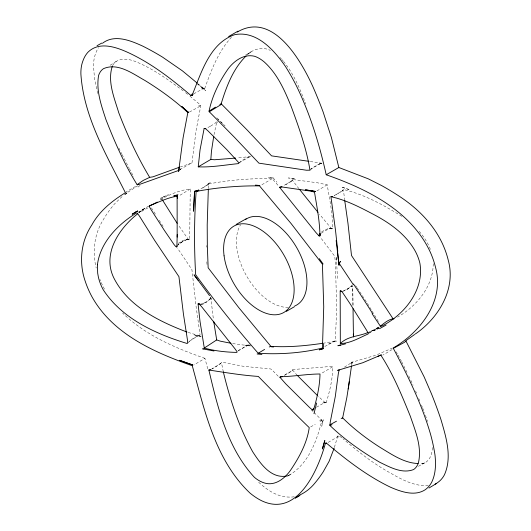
<?xml version="1.0" encoding="UTF-8"?>
<svg xmlns="http://www.w3.org/2000/svg" width="531" height="531" viewBox="0 0 531 531"><rect width="100%" height="100%" fill="white"/><g stroke="black" fill="none" stroke-linecap="round" stroke-linejoin="round"><path stroke-width="0.4" stroke-dasharray="2.65 1.99" d="M210.741 296.975L213.435 319.635M433.223 263.675C433.223 286.428 416.483 306.301 397.54 317.126M324.819 346.464L335.267 340.809L336.229 320.153L336.495 299.537L335.353 262.487L334.756 256.274L319.323 235.93M208.391 188.425L208.756 183.932C229.365 179.976 251.136 178.257 272.151 178.655L279.021 186.454M178.15 243.49L181.336 241.286L186.228 239.176L189.673 239.8L190.251 189.009C179.538 190.078 168.46 195.016 159.048 200.433M314.093 412.487L321.886 420.313C316.901 441.168 307.781 465.428 287.742 475.935L290.61 474.422L287.178 476.294M351.615 365.175L352.411 361.352L351.834 363.649M189.945 96.151L198.972 103.718L200.771 105.835L196.125 130.367L192.003 162.685L179.903 169.562L180.387 169.236M214.026 134.628L216.894 121.134M321.54 232.04L324.049 230.295L329.054 228.264L332.638 228.781C332.784 214.073 329.625 199.331 327.196 184.834L317.319 182.757L292.873 179.538L291.273 181.436L284.052 185.757M211.112 299.484L211.431 298.176M334.404 447.401L337.258 437.683L338.055 435.832L339.017 435.732L337.928 437.391M392.601 347.991L375.756 355.266L352.71 362.042L350.294 363.828L352.186 361.784M326.26 402.604L323.83 402.943L326.26 402.604C329.718 391.082 332.837 378.942 332.565 366.855L329.034 366.602L293.032 369.543L291.678 370.91L283.587 375.536M200.957 304.489L205.119 302.789L209.612 299.637L210.462 297.639M209.612 299.637L210.94 297.4M204.78 88.398L202.444 88.863L204.78 88.398C211.272 70.271 218.115 51.726 231.403 37.303M137.927 185.704L127.155 192.693M352.206 284.901L351.456 286.255L346.876 289.561L342.82 291.406M216.847 122.946L217.557 121.679M177.268 246.338L178.416 244.379L183.009 241.174L187.735 239.076L189.673 239.8M162.134 198.342L160.973 199.689M291.273 181.436L292.481 179.737L291.539 181.018L283.614 185.691M112.705 65.393C117.477 56.85 128.993 58.649 136.507 61.981C153.698 69.063 168.871 80.254 183.733 91.266M284.271 375.55L291.506 371.328L292.74 369.788M187.708 343.145C190.888 339.508 195.468 336.634 200.094 335.247L196.092 306.44L191.91 269.615L177.48 248.123M216.376 121.778L215.34 123.073L210.674 126.112L211.391 125.741L206.605 128.163M207.933 183.434L211.902 182.292M401.861 216.356C383.774 205.085 364.047 194.333 343.384 189.481L342.103 191.041L342.608 190.722L334.019 195.74M211.55 369.164L215.619 366.928L222.257 362.195L243.41 366.317L270.445 368.926L271.421 369.297L278.596 376.632M238.89 163.097C242.196 159.877 246.703 157.753 250.997 156.127M309.971 170.172C313.257 166.933 317.664 164.637 321.952 163.044M338.055 435.832L336.448 437.531L327.8 442.622M125.396 192.707L126.723 191.492L136.089 186.122M368.328 333.441L378.882 326.797M122.084 196.556L114.756 203.678L111.125 208.086A288.167 166.376 60 0 0 101.6 222.602C94.02 236.401 92.361 252.829 96.211 268.022M202.782 188.034L208.756 183.932M247.34 54.832C253.068 48.945 262.945 46.462 270.398 50.432M207.349 185.173L209.081 183.699L200.479 189.202M179.597 169.834L180.719 168.891L179.737 169.668M138.053 187.071L140.045 185.445L139.175 185.976M138.724 212.885L144.724 208.358L149.012 205.842M311.285 168.765L310.841 169.11L320.173 163.727L322.237 163.063L319.463 163.9L321.806 163.209L309.009 161.338M190.251 189.009L178.927 195.886M116.309 61.357L110.103 65.273M220.126 363.981L220.577 363.649L212.015 368.813M249.762 52.708L248.136 53.89L251.103 51.839L244.393 55.748M141.193 210.873L139.547 212.061L144.724 208.358M272.151 178.655L261.119 185.213M346.876 289.561L352.066 285.831L347.526 288.964L343.431 290.908M336.754 341.008L332.572 342.269M207.714 368.753L204.926 358.325L193.808 365.023M188.956 341.539L197.598 336.057L200.094 335.247M332.565 366.855L321.341 373.472M210.163 299.126L205.696 302.152L200.811 304.256M182.345 241.758L177.799 244.798L182.345 241.758L187.118 239.547L189.189 239.926L186.228 239.176M321.222 233.248L325.091 230.713L329.963 228.582L332.167 228.934L329.054 228.264M316.469 407.231L324.507 402.657M327.196 184.834L316.622 191.1M342.608 190.722L334.178 195.707M238.233 350.586L247.479 345.223L249.749 344.692M142.779 209.745L145.501 208.019L138.047 212.294M320.007 421.514L321.886 420.313M392.031 349.624L382.798 355.139M237.994 350.991L247.227 345.635L246.603 345.893L249.477 344.938M147.817 207.913L139.122 212.845M418.408 466.351L424.415 462.866L422.039 464.021C429.426 462.109 432.646 454.018 432.3 447.002M193.689 93.887L203.121 88.617L205.842 90.761L197.738 84.057M369.211 333.09L378.49 327.614L376.333 328.755M239.362 162.599L248.84 157.289L251.282 156.426M310.675 426.911L315.268 424.289M344.427 367.147L351.98 362.394M189.461 112.061L200.771 105.835M378.543 327.72L370.618 331.45L379.917 326.977M328.523 344.115L335.267 340.809M319.669 420.671L321.594 419.702M379.081 328.264L374.156 330.654L379.34 328.178M369.131 332.008L372.662 330.501M201.74 304.621L206.771 302.624M198.494 105.994L200.545 105.211M191.406 163.209L180.427 166.893M286.328 476.134L289.501 475.199M199.663 335.419L197.12 335.101L187.675 332.267M334.61 341.287L324.056 343.086M250.625 156.526L237.244 157.939M201.627 88.73L204.302 88.485M423.857 463.244L419.523 463.55M294.201 496.817C287.57 497.72 280.707 496.478 274.68 493.598A57.156 33.002 60 0 1 262.699 485.765A46.536 26.869 60 0 1 257.508 481.099M249.139 345.15L243.231 345.024L232.578 343.564M322.994 402.777L325.755 402.697M428.344 485.732C414.618 486.396 401.987 479.765 390.477 473.055C373.22 463.656 357.834 451.377 342.92 438.686M250.513 345.867L245.315 345.674L250.612 345.893M273.173 177.931L268.513 177.586L273.173 177.931L276.97 182.219M201.136 336.754L193.596 334.696L201.11 336.72M330.547 228.111L332.638 228.781M204.926 358.325C175.356 348.11 145.394 335.247 122.621 313.051M203.804 88.458L197.91 83.692M339.674 436.216L342.289 438.168M185.584 92.706L188.671 95.109M197.12 83.54L203.141 88.637M325.231 402.69L318.155 396.212M311.173 409.733L313.509 411.937M220.093 121.168L225.104 125.96M216.781 117.836L218.553 119.561M220.909 121.858L222.681 123.577M217.863 118.964L218.978 120.099M297.32 375.45L292.541 370.047M279.93 57.421L281.51 59.12M282.034 59.691L283.089 60.826M331.636 228.901L319.496 214.199M188.658 239.859L178.038 224.653M419.244 231.403C424.256 237.165 428.431 243.722 430.946 250.957M298.999 188.77L292.209 179.969M283.554 61.41C293.683 73.869 300.115 88.876 305.584 103.844M355.624 285.705L356.786 287.337M151.461 207.913L156.227 215.433M357.177 287.875L367.664 303.832L379.214 322.848M159.214 220.246L163.508 227.022M396.126 351.88L397.281 353.832M398.044 355.126L401.336 361.093M129.345 168.539L133.766 176.896M122.024 154.528L128.98 167.842M401.708 361.757L407.662 373.724M408.724 375.921L410.503 379.585M118.844 148.03L121.659 153.831M410.828 380.289L413.105 385.207M415.6 391.002L416.536 393.186M421.501 405.213L422.41 407.416M418.733 398.515L419.676 400.799M422.716 408.153L424.641 413.151M425.464 415.295L427.488 421.501M97.658 93.483L94.491 78.449L93.575 66.68A46.536 26.869 60 0 1 95.434 54.069A57.156 33.002 60 0 1 98.507 47.657M223.332 371.939L221.407 362.494M344.719 200.526L343.384 189.481M206.831 261.843L207.097 265.785M337.45 278.43L336.382 256.466L336.641 261.989M206.373 245.548L206.42 247.18M352.982 305.511L352.723 285.857M352.982 304.993L352.743 285.937M288.306 307.396A49.868 28.793 60 0 1 246.756 276.286A49.868 28.793 60 0 1 240.589 224.739M104.461 289.13A57.514 33.207 60 0 1 99.874 279.313M322.808 421.242L321.766 426.307L323.412 418.853L322.808 421.242M162.493 197.26L160.289 198.322L168.367 194.791L162.493 197.26M294.725 178.728L288.413 177.971L294.725 178.728M348.986 189.554L341.274 186.919L348.986 189.554"/><path stroke-width="0.8" d="M177.208 234.576L176.889 246.995L175.768 246.59L174.002 244.492L164.457 230.507L151.056 209.659L149.131 206.267L149.45 205.696C158.577 202.397 167.696 197.393 177.354 196.238L177.115 195.235L177.175 237.131M336.163 240.477L339.05 265.347L338.997 263.283L340.577 261.371L338.997 263.283M198.07 303.911L200.008 321.368L204.282 348.044C214.624 350.938 225.814 352.179 236.627 352.405L237.231 351.947L234.881 348.661L201.694 306.785L199.052 303.805L198.07 303.911L200.267 304.774M208.331 189.175L207.203 224.905L207.329 245.747L208.145 267.777L238.738 307.582L270.85 346.331C288.22 347.48 305.982 345.767 323.24 343.218M196.145 191.465C194.147 219.144 194.041 247.068 195.68 274.719C215.181 301.86 236.156 328.085 258.199 353.254C279.505 354.635 301.708 353.069 322.443 348.07L323.731 306.805L322.423 264.232L291.18 223.651L259.5 185.877C238.492 185.658 216.741 187.489 196.145 191.465L198.043 190.735M340.185 290.948L340.331 343.537C350.015 343.517 359.268 337.842 368.043 334.026L368.328 333.441L366.602 330.289L350.42 304.27L342.243 291.997L341.194 290.895L340.185 290.948L342.143 291.711M323.213 348.655L319.284 349.816L323.213 348.655L323.691 343.842M179.325 167.199L178.602 171.34L183.102 137.741L187.934 111.995L188.306 112.373L181.675 106.426L188.306 112.373M349.371 381.278L346.849 397.48L342.608 418.143M351.502 365.939L348.21 388.977M380.309 355.445L381.218 355.73C393.378 374.574 401.907 395.495 410.317 416.218C415.361 430.986 422.145 446.949 418.421 462.793A30.891 17.835 60 0 1 413.622 469.55C402.113 474.03 390.099 467.253 379.851 462.309C361.983 451.841 344.878 439.914 329.957 425.49L330.255 422.026L335.3 396.465L338.42 372.935L339.243 369.875L337.636 370.399L362.739 362.753L381.351 354.854L378.026 356.334M213.754 136.201L211.457 151.216L210.84 159.413L214.451 159.758L235.625 158.085M319.914 235.684C319.828 221.128 316.795 206.559 314.511 192.182L311.285 191.22L281.364 186.885L279.565 187.277L316.104 232.757L318.919 235.797L319.914 235.684L320.532 234.45M209.041 111.178C212.274 95.772 219.296 81.449 228.297 68.618C234.417 60.673 244.001 53.704 254.495 56.253A30.891 17.835 60 0 1 264.04 61.782C277.374 73.65 284.689 90.529 291.28 106.724C298.913 127.394 306.427 148.368 309.971 170.172L306.48 170.239L258.909 163.163L234.848 137.702L209.307 111.782L209.041 111.178L215.42 107.156M313.994 413.709L316.635 402.989M309.009 161.338L271.56 155.862L247.546 130.394L221.168 103.764C226.405 86.593 233.082 68.751 246.132 55.934M204.123 128.509L200.041 149.915L198.242 166.847C211.438 167.444 225.157 164.935 238.432 163.614L238.89 163.097L238.007 161.802L226.843 149.656L207.654 130.566L205.139 128.422L204.123 128.509L205.922 128.509M334.178 448.144L329.087 461.353L323.226 471.793A289.408 167.092 60 0 1 312.925 485.374C309.155 489.456 304.602 492.808 299.544 495.118M318.919 235.797L319.662 233.355M178.828 170.916L179.033 170.305L140.383 184.124L137.111 184.649C124.347 164.159 114.656 141.916 105.888 119.468C101.302 105.33 95.872 90.343 98.653 75.309A30.878 17.828 60 0 1 103.525 68.645C117.882 62.373 132.763 73.709 144.837 80.42C160.11 89.825 174.838 100.412 187.928 112.652L187.934 111.995M193.125 94.438L191.996 95.54L191.014 95.6C172.203 79.517 152.516 64.145 130.042 53.439C117.464 47.498 99.782 40.728 88.113 52.071A57.182 33.015 60 0 0 82.75 61.39A46.562 26.882 60 0 0 80.891 74.001C83.659 116.866 106.545 155.198 125.396 192.707C112.134 200.884 99.403 211.026 91.75 225.098C80.798 241.459 78.78 262.613 85.172 281.078A57.54 33.221 60 0 0 91.783 296.451C112.38 333.74 153.897 352.378 192.268 365.706C204.462 410.264 215.168 460.092 250.015 493.087A57.182 33.015 60 0 0 262.002 500.925C297.612 517.506 318.142 469.809 325.437 443.219L326.399 443.113C346.331 459.859 367.04 475.962 390.643 487.279C401.071 491.746 414.545 496.558 425.046 489.841A57.295 33.081 60 0 0 431.73 482.181C435.805 473.771 436.017 463.994 434.969 454.868A134.064 77.4 60 0 0 430.634 434.577C421.906 404.356 408 376.054 393.332 348.363L404.649 342.236L406.242 340.457L414.625 334.497M393.332 348.363L393.597 347.759C420.618 331.895 444.593 300.672 435.639 267.777A57.54 33.221 60 0 0 430.362 252.291C411.24 210.814 367.173 189.063 326.22 174.772C319.416 144.319 310.257 114.304 296.577 86.175A134.071 77.407 60 0 0 285.459 66.461C274.188 50.193 256.805 30.526 234.821 34.641C209.526 43.124 201.076 73.431 191.996 95.54M112.386 66.063C107.156 81.429 114.331 97.85 118.718 112.612C127.301 134.96 137.323 156.831 149.676 177.361L152.968 176.823L179.69 167.132M319.463 235.824L320.578 233.673M312.553 410.065L313.569 409.978C316.921 398.323 319.808 386.163 320.001 373.997C307.031 374.03 293.57 376.492 280.388 376.738L279.903 377.236L285.771 383.873L309.619 407.556L312.553 410.065L313.642 408.213M176.411 246.902L177.108 245.846M191.014 95.6L192.189 93.994M372.105 313.708L380.342 326.147C384.318 323.18 388.851 318.899 394.035 318.819M137.111 184.649L143.357 180.354L149.676 177.361M102.456 43.29C114.464 33.924 130.606 40.562 142.739 46.124A289.408 167.092 60 0 1 162.539 57.129L182.352 70.809L197.293 83.168M137.536 213.893C118.917 228.688 101.932 254.037 113.919 278.111C128.163 306.241 158.736 321.308 186.958 332.034M124.885 194.631L126.75 193.078L126.079 193.49M340.331 343.537C348.157 335.751 359.022 336.608 368.421 332.306M221.42 104.381L209.307 111.782M415.282 334.019C438.46 318.235 456.189 289.116 448.31 260.455A57.507 33.201 60 0 0 443.033 244.97C434.278 225.403 418.926 209.533 401.33 197.612A288.141 166.362 60 0 0 381.563 185.538L368.268 178.834L338.844 167.504L331.444 137.655L323.14 112.021A291.074 168.055 60 0 0 312.859 86.58C300.825 60.122 272.761 10.992 237.218 32.072M204.282 348.044L216.701 339.933L220.192 341.128L230.965 343.272M198.242 166.847L210.84 159.413M258.199 353.254L264.591 349.438M326.22 174.772L338.844 167.504M436.197 483.675L428.982 488.022M157.295 202.059L149.131 206.267M228.642 36.539L237.974 31.156M299.145 495.795L295.296 498.091L299.949 495.323M236.136 224.467L246.205 218.785M294.426 306.706L286.322 311.385M336.495 421.196L329.784 424.873M97.047 45.706L101.766 43.077M379.479 328.702L386.137 325.025M219.821 104.501L221.168 103.764M341.141 418.574L342.661 417.884C354.031 429.187 366.994 439.084 380.574 447.679C392.037 454.602 404.197 463.052 418.003 463.517M208.875 370.027C225.031 372.477 241.784 375.331 258.305 376.419C275.098 393.504 291.99 410.981 309.241 427.628C307.084 442.827 299.597 456.607 291.22 469.245C285.486 477.98 275.158 486.615 264.04 482.858A30.878 17.828 60 0 1 254.495 477.422C227.514 448.356 217.67 407.616 208.875 370.027L210.873 369.536M269.244 346.969L270.85 346.331M329.957 425.49L332.048 424.747M177.945 194.691L173.776 195.939L176.186 195.269M340.637 344.984L337.875 345.747L345.548 343.856M279.903 377.236L282.18 376.638M279.565 187.277L281.948 186.839M337.776 251.402L335.546 230.64L330.932 196.696C345.966 199.928 360.177 207.369 373.784 214.537C390.079 223.1 405.903 234.476 415.083 250.824A30.738 17.749 60 0 1 419.875 263.15C424.561 289.893 404.204 315.036 381.397 326.286L380.342 326.147M330.932 196.696L332.824 196.41M325.437 443.219L326.565 443.06M286.328 476.134C270.544 478.544 260.21 463.284 252.71 451.788C238.85 426.891 230.042 399.524 223.332 371.939M203.419 348.847L202.63 348.854L213.96 350.991M255.391 185.1L259.891 185.511M261.896 354.442L257.123 353.985M271.168 346.75L273.485 347.022M198.528 303.759L200.048 304.09M317.565 395.648L297.32 375.45M299.497 189.388L317.969 212.294M198.083 280.222L194.074 274.832L209.539 295.628M392.98 318.686L351.502 255.517L347.951 223.186L344.719 200.526M319.284 258.643L323.1 263.993M353.095 284.317L339.13 263.296M177.142 223.292L162.214 199.603M405.983 341.061L424.136 376.864L431.511 393.909A291.048 168.042 60 0 1 440.909 419.43C446.073 437.066 452.385 457.085 444.407 474.86A57.275 33.068 60 0 1 437.723 482.513A46.409 26.796 60 0 1 435.141 484.099M338.532 262.639L338.99 264.478M216.701 339.933L213.668 321.248M353.347 336.382L353.454 336.959L353.035 308.67M353.294 334.079L353.54 336.521M337.623 252.245L338.586 261.75M177.268 195.627L177.374 198.309M245.561 219.462A49.868 28.793 60 0 1 296.922 248.023A49.868 28.793 60 0 1 294.718 306.015M353.467 283.985A603.063 341.539 59.9 0 1 372.51 313.416M97.432 264.783L97.684 273.186L98.401 277.235A30.738 17.749 60 0 0 103.107 289.568C121.732 318.361 155.079 333.7 186.819 343.411L187.708 343.145L187.39 339.535L183.401 313.828L178.94 276.664L154.634 240.39L139.686 216.495L137.376 213.19L136.308 213.084C117.902 224.434 100.2 242.408 97.432 264.783M194.572 191.326L193.563 211.106L194.572 191.326L198.82 190.105L194.572 191.326M324.793 440.664L322.417 448.854L324.793 440.664M135.79 212.042L132.159 214.225L137.695 210.94L135.79 212.042M312.719 190.987L305.398 189.826L315.673 191.492L312.719 190.987M189.288 363.735L179.637 360.317L192.833 365.016L189.288 363.735M224.082 255.836A49.868 28.793 60 0 0 281.244 313.675A49.868 28.793 60 0 0 271.295 238.346A49.868 28.793 60 0 0 224.082 255.836"/></g></svg>
